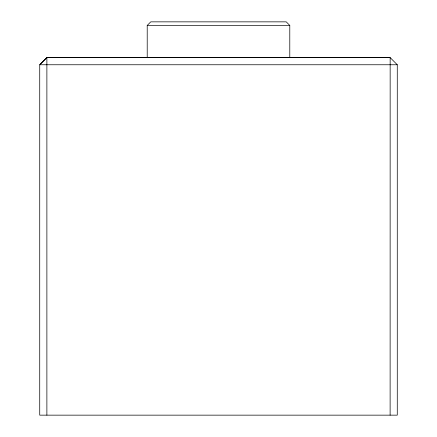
<?xml version="1.0" encoding="UTF-8"?>
<svg xmlns="http://www.w3.org/2000/svg" width="437" height="437" viewBox="0 0 437 437"><rect width="100%" height="100%" fill="white"/><g stroke="black" fill="none" stroke-linecap="round" stroke-linejoin="round"><path stroke-width="0.66" d="M46.879 57.569L39.729 64.758L39.729 415.15L397.271 415.15L397.271 64.758L390.121 57.569L46.879 57.569L46.879 415.15M147.214 57.569L147.214 25.428L150.781 21.85L286.219 21.85L289.786 25.428L289.786 57.569M147.214 25.428L289.786 25.428M397.271 64.758L39.729 64.758L46.879 57.602L390.159 57.602L390.121 415.15"/></g></svg>
